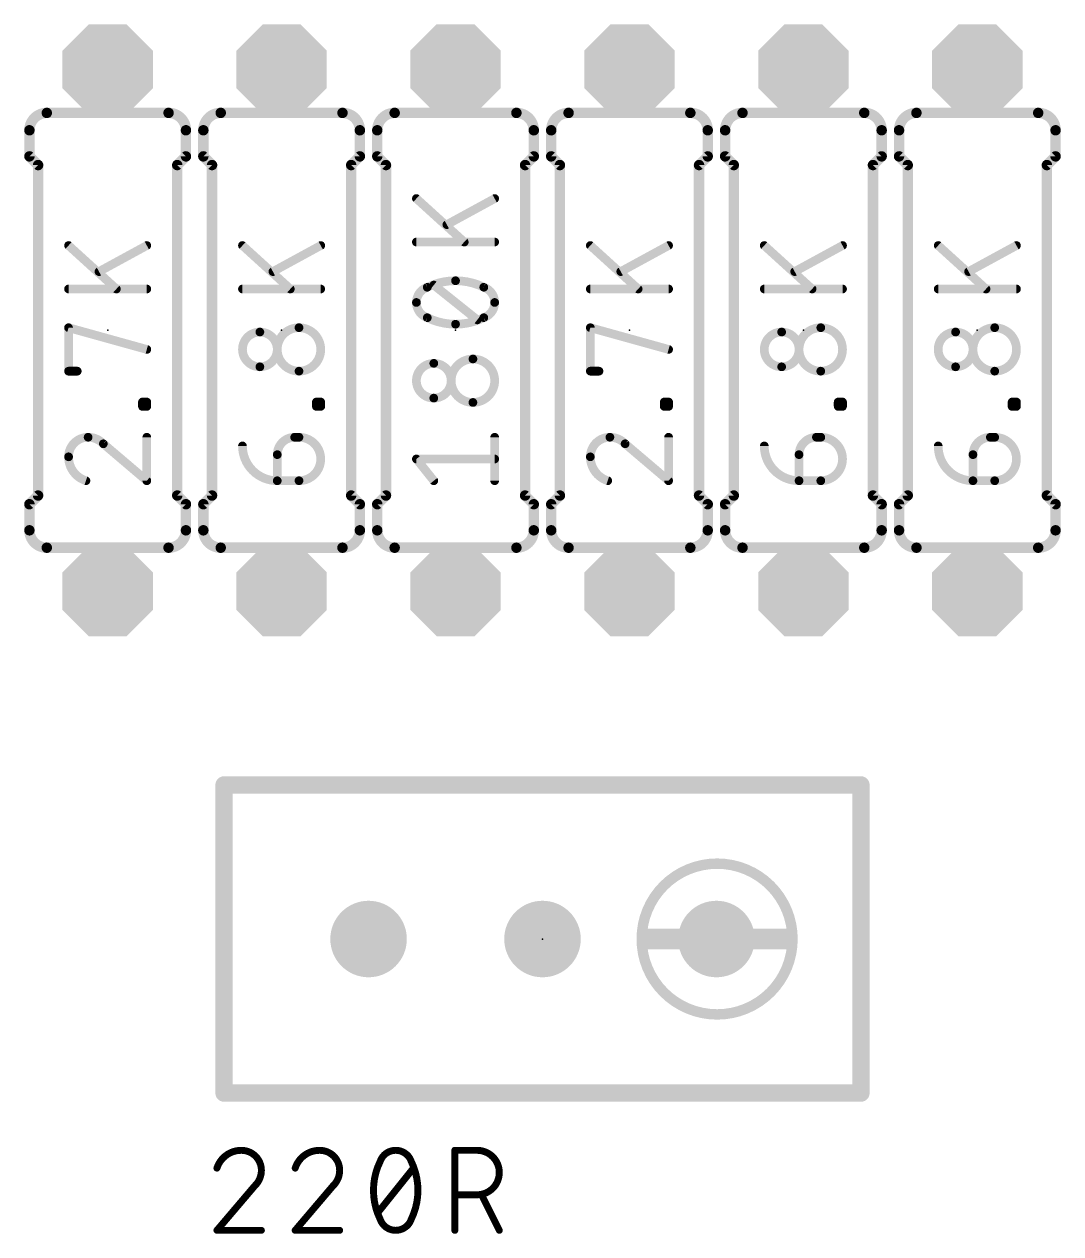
# Model space of a CAD drawing. Extents: x -0.1 to 59.2, y 0 to 90.2.
# Drawn here: x 19.74 to 34.87, y 50.3 to 67.97 of the extents above; entities that cross this region are included whole.
import ezdxf

# ---------------------------------------------------------------- set-up
doc = ezdxf.new("R2010")
doc.units = 0
for name, color, linetype in [('17', 110, 'CONTINUOUS'), ('21', 253, 'CONTINUOUS'), ('23', 53, 'CONTINUOUS'), ('27', 253, 'CONTINUOUS'), ('51', 253, 'CONTINUOUS')]:
    doc.layers.add(name, color=color, linetype=linetype)

# ---------------------------------------------------------------- blocks, each defined once
blk = doc.blocks.new('RECT')
blk.add_solid([(-0.5, -0.5), (0.5, -0.5), (-0.5, 0.5), (0.5, 0.5)])
blk = doc.blocks.new('ROUNDP')
at = {"const_width": 0.5}
blk.add_lwpolyline([(0, -0.25, 1), (0, 0.25, 1), (0, -0.25)], format="xyb", dxfattribs=at)
blk = doc.blocks.new('OCTAGONP')
at = {"const_width": 0.5}
blk.add_lwpolyline([(-0.25, -0.1036), (-0.25, 0.1036), (-0.1036, 0.25), (0.1036, 0.25), (0.25, 0.1036), (0.25, -0.1036), (0.1036, -0.25), (-0.1036, -0.25), (-0.25, -0.1036), (-0.25, 0.1036)], dxfattribs=at)

msp = doc.modelspace()

# ---------------------------------------------------------------- linework, layer by layer
at = {"layer": '21'}
for points, const_width in [([(20.066, 66.675, 0.4142), (19.812, 66.421)], 0.1524), ([(20.066, 66.6369, 1), (20.066, 66.7131)], 0.0762), ([(22.098, 66.421, 0.4142), (21.844, 66.675)], 0.1524), ([(21.844, 66.7131, 1), (21.844, 66.6369)], 0.0762), ([(22.606, 66.675, 0.4142), (22.352, 66.421)], 0.1524), ([(22.606, 66.6369, 1), (22.606, 66.7131)], 0.0762), ([(24.638, 66.421, 0.4142), (24.384, 66.675)], 0.1524), ([(24.384, 66.7131, 1), (24.384, 66.6369)], 0.0762), ([(25.146, 66.675, 0.4142), (24.892, 66.421)], 0.1524), ([(25.146, 66.6369, 1), (25.146, 66.7131)], 0.0762), ([(27.178, 66.421, 0.4142), (26.924, 66.675)], 0.1524), ([(26.924, 66.7131, 1), (26.924, 66.6369)], 0.0762), ([(27.686, 66.675, 0.4142), (27.432, 66.421)], 0.1524), ([(27.686, 66.6369, 1), (27.686, 66.7131)], 0.0762), ([(29.718, 66.421, 0.4142), (29.464, 66.675)], 0.1524), ([(29.464, 66.7131, 1), (29.464, 66.6369)], 0.0762), ([(30.226, 66.675, 0.4142), (29.972, 66.421)], 0.1524), ([(30.226, 66.6369, 1), (30.226, 66.7131)], 0.0762), ([(32.258, 66.421, 0.4142), (32.004, 66.675)], 0.1524), ([(32.004, 66.7131, 1), (32.004, 66.6369)], 0.0762), ([(32.766, 66.675, 0.4142), (32.512, 66.421)], 0.1524), ([(32.766, 66.6369, 1), (32.766, 66.7131)], 0.0762), ([(34.798, 66.421, 0.4142), (34.544, 66.675)], 0.1524), ([(34.544, 66.7131, 1), (34.544, 66.6369)], 0.0762), ([(19.8501, 66.421, 1), (19.7739, 66.421)], 0.0762), ([(19.7739, 66.421, 1), (19.8501, 66.421)], 0.0762), ([(22.1361, 66.421, 1), (22.0599, 66.421)], 0.0762), ([(22.0599, 66.421, 1), (22.1361, 66.421)], 0.0762), ([(22.3901, 66.421, 1), (22.3139, 66.421)], 0.0762), ([(22.3139, 66.421, 1), (22.3901, 66.421)], 0.0762), ([(24.6761, 66.421, 1), (24.5999, 66.421)], 0.0762), ([(24.5999, 66.421, 1), (24.6761, 66.421)], 0.0762), ([(24.9301, 66.421, 1), (24.8539, 66.421)], 0.0762), ([(24.8539, 66.421, 1), (24.9301, 66.421)], 0.0762), ([(27.2161, 66.421, 1), (27.1399, 66.421)], 0.0762), ([(27.1399, 66.421, 1), (27.2161, 66.421)], 0.0762), ([(27.4701, 66.421, 1), (27.3939, 66.421)], 0.0762), ([(27.3939, 66.421, 1), (27.4701, 66.421)], 0.0762), ([(29.7561, 66.421, 1), (29.6799, 66.421)], 0.0762), ([(29.6799, 66.421, 1), (29.7561, 66.421)], 0.0762), ([(30.0101, 66.421, 1), (29.9339, 66.421)], 0.0762), ([(29.9339, 66.421, 1), (30.0101, 66.421)], 0.0762), ([(32.2961, 66.421, 1), (32.2199, 66.421)], 0.0762), ([(32.2199, 66.421, 1), (32.2961, 66.421)], 0.0762), ([(32.5501, 66.421, 1), (32.4739, 66.421)], 0.0762), ([(32.4739, 66.421, 1), (32.5501, 66.421)], 0.0762), ([(34.8361, 66.421, 1), (34.7599, 66.421)], 0.0762), ([(34.7599, 66.421, 1), (34.8361, 66.421)], 0.0762), ([(19.7739, 66.04, 1), (19.8501, 66.04)], 0.0762), ([(19.8389, 66.0669, 1), (19.7851, 66.0131)], 0.0762), ([(22.0599, 66.04, 1), (22.1361, 66.04)], 0.0762), ([(22.1249, 66.0131, 1), (22.0711, 66.0669)], 0.0762), ([(22.3139, 66.04, 1), (22.3901, 66.04)], 0.0762), ([(22.3789, 66.0669, 1), (22.3251, 66.0131)], 0.0762), ([(24.5999, 66.04, 1), (24.6761, 66.04)], 0.0762), ([(24.6649, 66.0131, 1), (24.6111, 66.0669)], 0.0762), ([(24.8539, 66.04, 1), (24.9301, 66.04)], 0.0762), ([(24.9189, 66.0669, 1), (24.8651, 66.0131)], 0.0762), ([(27.1399, 66.04, 1), (27.2161, 66.04)], 0.0762), ([(27.2049, 66.0131, 1), (27.1511, 66.0669)], 0.0762), ([(27.3939, 66.04, 1), (27.4701, 66.04)], 0.0762), ([(27.4589, 66.0669, 1), (27.4051, 66.0131)], 0.0762), ([(29.6799, 66.04, 1), (29.7561, 66.04)], 0.0762), ([(29.7449, 66.0131, 1), (29.6911, 66.0669)], 0.0762), ([(29.9339, 66.04, 1), (30.0101, 66.04)], 0.0762), ([(29.9989, 66.0669, 1), (29.9451, 66.0131)], 0.0762), ([(32.2199, 66.04, 1), (32.2961, 66.04)], 0.0762), ([(32.2849, 66.0131, 1), (32.2311, 66.0669)], 0.0762), ([(32.4739, 66.04, 1), (32.5501, 66.04)], 0.0762), ([(32.5389, 66.0669, 1), (32.4851, 66.0131)], 0.0762), ([(34.7599, 66.04, 1), (34.8361, 66.04)], 0.0762), ([(34.8249, 66.0131, 1), (34.7711, 66.0669)], 0.0762), ([(19.9771, 65.913, 1), (19.9009, 65.913)], 0.0762), ([(19.9121, 65.8861, 1), (19.9659, 65.9399)], 0.0762), ([(22.0091, 65.913, 1), (21.9329, 65.913)], 0.0762), ([(21.9441, 65.9399, 1), (21.9979, 65.8861)], 0.0762), ([(22.5171, 65.913, 1), (22.4409, 65.913)], 0.0762), ([(22.4521, 65.8861, 1), (22.5059, 65.9399)], 0.0762), ([(24.5491, 65.913, 1), (24.4729, 65.913)], 0.0762), ([(24.4841, 65.9399, 1), (24.5379, 65.8861)], 0.0762), ([(25.0571, 65.913, 1), (24.9809, 65.913)], 0.0762), ([(24.9921, 65.8861, 1), (25.0459, 65.9399)], 0.0762), ([(27.0891, 65.913, 1), (27.0129, 65.913)], 0.0762), ([(27.0241, 65.9399, 1), (27.0779, 65.8861)], 0.0762), ([(27.5971, 65.913, 1), (27.5209, 65.913)], 0.0762), ([(27.5321, 65.8861, 1), (27.5859, 65.9399)], 0.0762), ([(29.6291, 65.913, 1), (29.5529, 65.913)], 0.0762), ([(29.5641, 65.9399, 1), (29.6179, 65.8861)], 0.0762), ([(30.1371, 65.913, 1), (30.0609, 65.913)], 0.0762), ([(30.0721, 65.8861, 1), (30.1259, 65.9399)], 0.0762), ([(32.1691, 65.913, 1), (32.0929, 65.913)], 0.0762), ([(32.1041, 65.9399, 1), (32.1579, 65.8861)], 0.0762), ([(32.6771, 65.913, 1), (32.6009, 65.913)], 0.0762), ([(32.6121, 65.8861, 1), (32.6659, 65.9399)], 0.0762), ([(34.7091, 65.913, 1), (34.6329, 65.913)], 0.0762), ([(34.6441, 65.9399, 1), (34.6979, 65.8861)], 0.0762), ([(19.9009, 61.087, 1), (19.9771, 61.087)], 0.0762), ([(19.9659, 61.0601, 1), (19.9121, 61.1139)], 0.0762), ([(21.9329, 61.087, 1), (22.0091, 61.087)], 0.0762), ([(21.9979, 61.1139, 1), (21.9441, 61.0601)], 0.0762), ([(22.4409, 61.087, 1), (22.5171, 61.087)], 0.0762), ([(22.5059, 61.0601, 1), (22.4521, 61.1139)], 0.0762), ([(24.4729, 61.087, 1), (24.5491, 61.087)], 0.0762), ([(24.5379, 61.1139, 1), (24.4841, 61.0601)], 0.0762), ([(24.9809, 61.087, 1), (25.0571, 61.087)], 0.0762), ([(25.0459, 61.0601, 1), (24.9921, 61.1139)], 0.0762), ([(27.0129, 61.087, 1), (27.0891, 61.087)], 0.0762), ([(27.0779, 61.1139, 1), (27.0241, 61.0601)], 0.0762), ([(27.5209, 61.087, 1), (27.5971, 61.087)], 0.0762), ([(27.5859, 61.0601, 1), (27.5321, 61.1139)], 0.0762), ([(29.5529, 61.087, 1), (29.6291, 61.087)], 0.0762), ([(29.6179, 61.1139, 1), (29.5641, 61.0601)], 0.0762), ([(30.0609, 61.087, 1), (30.1371, 61.087)], 0.0762), ([(30.1259, 61.0601, 1), (30.0721, 61.1139)], 0.0762), ([(32.0929, 61.087, 1), (32.1691, 61.087)], 0.0762), ([(32.1579, 61.1139, 1), (32.1041, 61.0601)], 0.0762), ([(32.6009, 61.087, 1), (32.6771, 61.087)], 0.0762), ([(32.6659, 61.0601, 1), (32.6121, 61.1139)], 0.0762), ([(34.6329, 61.087, 1), (34.7091, 61.087)], 0.0762), ([(34.6979, 61.1139, 1), (34.6441, 61.0601)], 0.0762), ([(19.8501, 60.96, 1), (19.7739, 60.96)], 0.0762), ([(19.7851, 60.9869, 1), (19.8389, 60.9331)], 0.0762), ([(22.1361, 60.96, 1), (22.0599, 60.96)], 0.0762), ([(22.0711, 60.9331, 1), (22.1249, 60.9869)], 0.0762), ([(22.3901, 60.96, 1), (22.3139, 60.96)], 0.0762), ([(22.3251, 60.9869, 1), (22.3789, 60.9331)], 0.0762), ([(24.6761, 60.96, 1), (24.5999, 60.96)], 0.0762), ([(24.6111, 60.9331, 1), (24.6649, 60.9869)], 0.0762), ([(24.9301, 60.96, 1), (24.8539, 60.96)], 0.0762), ([(24.8651, 60.9869, 1), (24.9189, 60.9331)], 0.0762), ([(27.2161, 60.96, 1), (27.1399, 60.96)], 0.0762), ([(27.1511, 60.9331, 1), (27.2049, 60.9869)], 0.0762), ([(27.4701, 60.96, 1), (27.3939, 60.96)], 0.0762), ([(27.4051, 60.9869, 1), (27.4589, 60.9331)], 0.0762), ([(29.7561, 60.96, 1), (29.6799, 60.96)], 0.0762), ([(29.6911, 60.9331, 1), (29.7449, 60.9869)], 0.0762), ([(30.0101, 60.96, 1), (29.9339, 60.96)], 0.0762), ([(29.9451, 60.9869, 1), (29.9989, 60.9331)], 0.0762), ([(32.2961, 60.96, 1), (32.2199, 60.96)], 0.0762), ([(32.2311, 60.9331, 1), (32.2849, 60.9869)], 0.0762), ([(32.5501, 60.96, 1), (32.4739, 60.96)], 0.0762), ([(32.4851, 60.9869, 1), (32.5389, 60.9331)], 0.0762), ([(34.8361, 60.96, 1), (34.7599, 60.96)], 0.0762), ([(34.7711, 60.9331, 1), (34.8249, 60.9869)], 0.0762), ([(19.812, 60.579, 0.4142), (20.066, 60.325)], 0.1524), ([(19.8501, 60.579, 1), (19.7739, 60.579)], 0.0762), ([(19.7739, 60.579, 1), (19.8501, 60.579)], 0.0762), ([(21.844, 60.325, 0.4142), (22.098, 60.579)], 0.1524), ([(22.1361, 60.579, 1), (22.0599, 60.579)], 0.0762), ([(22.0599, 60.579, 1), (22.1361, 60.579)], 0.0762), ([(22.352, 60.579, 0.4142), (22.606, 60.325)], 0.1524), ([(22.3901, 60.579, 1), (22.3139, 60.579)], 0.0762), ([(22.3139, 60.579, 1), (22.3901, 60.579)], 0.0762), ([(24.384, 60.325, 0.4142), (24.638, 60.579)], 0.1524), ([(24.6761, 60.579, 1), (24.5999, 60.579)], 0.0762), ([(24.5999, 60.579, 1), (24.6761, 60.579)], 0.0762), ([(24.892, 60.579, 0.4142), (25.146, 60.325)], 0.1524), ([(24.9301, 60.579, 1), (24.8539, 60.579)], 0.0762), ([(24.8539, 60.579, 1), (24.9301, 60.579)], 0.0762), ([(26.924, 60.325, 0.4142), (27.178, 60.579)], 0.1524), ([(27.2161, 60.579, 1), (27.1399, 60.579)], 0.0762), ([(27.1399, 60.579, 1), (27.2161, 60.579)], 0.0762), ([(27.432, 60.579, 0.4142), (27.686, 60.325)], 0.1524), ([(27.4701, 60.579, 1), (27.3939, 60.579)], 0.0762), ([(27.3939, 60.579, 1), (27.4701, 60.579)], 0.0762), ([(29.464, 60.325, 0.4142), (29.718, 60.579)], 0.1524), ([(29.7561, 60.579, 1), (29.6799, 60.579)], 0.0762), ([(29.6799, 60.579, 1), (29.7561, 60.579)], 0.0762), ([(29.972, 60.579, 0.4142), (30.226, 60.325)], 0.1524), ([(30.0101, 60.579, 1), (29.9339, 60.579)], 0.0762), ([(29.9339, 60.579, 1), (30.0101, 60.579)], 0.0762), ([(32.004, 60.325, 0.4142), (32.258, 60.579)], 0.1524), ([(32.2961, 60.579, 1), (32.2199, 60.579)], 0.0762), ([(32.2199, 60.579, 1), (32.2961, 60.579)], 0.0762), ([(32.512, 60.579, 0.4142), (32.766, 60.325)], 0.1524), ([(32.5501, 60.579, 1), (32.4739, 60.579)], 0.0762), ([(32.4739, 60.579, 1), (32.5501, 60.579)], 0.0762), ([(34.544, 60.325, 0.4142), (34.798, 60.579)], 0.1524), ([(34.8361, 60.579, 1), (34.7599, 60.579)], 0.0762), ([(34.7599, 60.579, 1), (34.8361, 60.579)], 0.0762), ([(20.066, 60.2869, 1), (20.066, 60.3631)], 0.0762), ([(21.844, 60.3631, 1), (21.844, 60.2869)], 0.0762), ([(22.606, 60.2869, 1), (22.606, 60.3631)], 0.0762), ([(24.384, 60.3631, 1), (24.384, 60.2869)], 0.0762), ([(25.146, 60.2869, 1), (25.146, 60.3631)], 0.0762), ([(26.924, 60.3631, 1), (26.924, 60.2869)], 0.0762), ([(27.686, 60.2869, 1), (27.686, 60.3631)], 0.0762), ([(29.464, 60.3631, 1), (29.464, 60.2869)], 0.0762), ([(30.226, 60.2869, 1), (30.226, 60.3631)], 0.0762), ([(32.004, 60.3631, 1), (32.004, 60.2869)], 0.0762), ([(32.766, 60.2869, 1), (32.766, 60.3631)], 0.0762), ([(34.544, 60.3631, 1), (34.544, 60.2869)], 0.0762), ([(22.7185, 56.86, 1), (22.5915, 56.86)], 0.127), ([(22.655, 56.9235, 1), (22.655, 56.7965)], 0.127), ([(32.0185, 56.86, 1), (31.8915, 56.86)], 0.127), ([(31.955, 56.7965, 1), (31.955, 56.9235)], 0.127), ([(29.855, 53.5089, 1), (29.855, 55.7111, 1), (29.855, 53.5089)], 0.1524), ([(22.655, 52.4235, 1), (22.655, 52.2965)], 0.127), ([(31.955, 52.2965, 1), (31.955, 52.4235)], 0.127), ([(22.5915, 52.36, 1), (22.7185, 52.36)], 0.127), ([(31.8915, 52.36, 1), (32.0185, 52.36)], 0.127)]:
    msp.add_lwpolyline(points, format="xyb", dxfattribs=dict(at, const_width=const_width))
for points, const_width in [([(19.812, 66.421), (19.812, 66.04)], 0.1524), ([(22.098, 66.421), (22.098, 66.04)], 0.1524), ([(22.352, 66.421), (22.352, 66.04)], 0.1524), ([(24.638, 66.421), (24.638, 66.04)], 0.1524), ([(24.892, 66.421), (24.892, 66.04)], 0.1524), ([(27.178, 66.421), (27.178, 66.04)], 0.1524), ([(27.432, 66.421), (27.432, 66.04)], 0.1524), ([(29.718, 66.421), (29.718, 66.04)], 0.1524), ([(29.972, 66.421), (29.972, 66.04)], 0.1524), ([(32.258, 66.421), (32.258, 66.04)], 0.1524), ([(32.512, 66.421), (32.512, 66.04)], 0.1524), ([(34.798, 66.421), (34.798, 66.04)], 0.1524), ([(19.939, 65.913), (19.812, 66.04)], 0.1524), ([(21.971, 65.913), (22.098, 66.04)], 0.1524), ([(22.479, 65.913), (22.352, 66.04)], 0.1524), ([(24.511, 65.913), (24.638, 66.04)], 0.1524), ([(25.019, 65.913), (24.892, 66.04)], 0.1524), ([(27.051, 65.913), (27.178, 66.04)], 0.1524), ([(27.559, 65.913), (27.432, 66.04)], 0.1524), ([(29.591, 65.913), (29.718, 66.04)], 0.1524), ([(30.099, 65.913), (29.972, 66.04)], 0.1524), ([(32.131, 65.913), (32.258, 66.04)], 0.1524), ([(32.639, 65.913), (32.512, 66.04)], 0.1524), ([(34.671, 65.913), (34.798, 66.04)], 0.1524), ([(19.939, 65.913), (19.939, 61.087)], 0.1524), ([(21.971, 65.913), (21.971, 61.087)], 0.1524), ([(22.479, 65.913), (22.479, 61.087)], 0.1524), ([(24.511, 65.913), (24.511, 61.087)], 0.1524), ([(25.019, 65.913), (25.019, 61.087)], 0.1524), ([(27.051, 65.913), (27.051, 61.087)], 0.1524), ([(27.559, 65.913), (27.559, 61.087)], 0.1524), ([(29.591, 65.913), (29.591, 61.087)], 0.1524), ([(30.099, 65.913), (30.099, 61.087)], 0.1524), ([(32.131, 65.913), (32.131, 61.087)], 0.1524), ([(32.639, 65.913), (32.639, 61.087)], 0.1524), ([(34.671, 65.913), (34.671, 61.087)], 0.1524), ([(19.939, 61.087), (19.812, 60.96)], 0.1524), ([(21.971, 61.087), (22.098, 60.96)], 0.1524), ([(22.479, 61.087), (22.352, 60.96)], 0.1524), ([(24.511, 61.087), (24.638, 60.96)], 0.1524), ([(25.019, 61.087), (24.892, 60.96)], 0.1524), ([(27.051, 61.087), (27.178, 60.96)], 0.1524), ([(27.559, 61.087), (27.432, 60.96)], 0.1524), ([(29.591, 61.087), (29.718, 60.96)], 0.1524), ([(30.099, 61.087), (29.972, 60.96)], 0.1524), ([(32.131, 61.087), (32.258, 60.96)], 0.1524), ([(32.639, 61.087), (32.512, 60.96)], 0.1524), ([(34.671, 61.087), (34.798, 60.96)], 0.1524), ([(19.812, 60.579), (19.812, 60.96)], 0.1524), ([(22.098, 60.579), (22.098, 60.96)], 0.1524), ([(22.352, 60.579), (22.352, 60.96)], 0.1524), ([(24.638, 60.579), (24.638, 60.96)], 0.1524), ([(24.892, 60.579), (24.892, 60.96)], 0.1524), ([(27.178, 60.579), (27.178, 60.96)], 0.1524), ([(27.432, 60.579), (27.432, 60.96)], 0.1524), ([(29.718, 60.579), (29.718, 60.96)], 0.1524), ([(29.972, 60.579), (29.972, 60.96)], 0.1524), ([(32.258, 60.579), (32.258, 60.96)], 0.1524), ([(32.512, 60.579), (32.512, 60.96)], 0.1524), ([(34.798, 60.579), (34.798, 60.96)], 0.1524), ([(22.655, 52.36), (22.655, 56.86)], 0.254), ([(22.655, 56.86), (31.955, 56.86)], 0.254), ([(31.955, 56.86), (31.955, 52.36)], 0.254), ([(31.955, 52.36), (22.655, 52.36)], 0.254)]:
    msp.add_lwpolyline(points, dxfattribs=dict(at, const_width=const_width))
at = {"layer": '23'}
for p in [(20.955, 63.5), (23.495, 63.5), (26.035, 63.5), (28.575, 63.5), (31.115, 63.5), (33.655, 63.5), (27.305, 54.61)]:
    msp.add_point(p, dxfattribs=at)
at = {"layer": '27'}
for points, const_width in [([(25.4635, 65.4241), (26.162, 64.7891)], 0.127), ([(26.6065, 65.4241), (25.908, 65.0431)], 0.127), ([(26.6065, 64.7891), (25.4635, 64.7891)], 0.127), ([(20.3835, 64.7383), (21.082, 64.1033)], 0.127), ([(21.5265, 64.7383), (20.828, 64.3573)], 0.127), ([(22.9235, 64.7383), (23.622, 64.1033)], 0.127), ([(24.0665, 64.7383), (23.368, 64.3573)], 0.127), ([(28.0035, 64.7383), (28.702, 64.1033)], 0.127), ([(29.1465, 64.7383), (28.448, 64.3573)], 0.127), ([(30.5435, 64.7383), (31.242, 64.1033)], 0.127), ([(31.6865, 64.7383), (30.988, 64.3573)], 0.127), ([(33.0835, 64.7383), (33.782, 64.1033)], 0.127), ([(34.2265, 64.7383), (33.528, 64.3573)], 0.127), ([(21.5265, 64.1033), (20.3835, 64.1033)], 0.127), ([(24.0665, 64.1033), (22.9235, 64.1033)], 0.127), ([(26.3525, 63.6524), (25.7175, 64.1604)], 0.127), ([(29.1465, 64.1033), (28.0035, 64.1033)], 0.127), ([(31.6865, 64.1033), (30.5435, 64.1033)], 0.127), ([(34.2265, 64.1033), (33.0835, 64.1033)], 0.127), ([(20.3835, 62.9031), (20.3835, 63.5381)], 0.127), ([(20.3835, 63.5381), (21.5265, 63.2206)], 0.127), ([(28.0035, 62.9031), (28.0035, 63.5381)], 0.127), ([(28.0035, 63.5381), (29.1465, 63.2206)], 0.127), ([(20.5105, 62.9031), (20.3835, 62.9031)], 0.127), ([(28.1305, 62.9031), (28.0035, 62.9031)], 0.127), ([(21.463, 62.3888), (21.463, 62.4523)], 0.127), ([(21.463, 62.4523), (21.5265, 62.4523)], 0.127), ([(21.5265, 62.3888), (21.463, 62.3888)], 0.127), ([(21.5265, 62.4523), (21.5265, 62.3888)], 0.127), ([(24.003, 62.3888), (24.003, 62.4523)], 0.127), ([(24.003, 62.4523), (24.0665, 62.4523)], 0.127), ([(24.0665, 62.3888), (24.003, 62.3888)], 0.127), ([(24.0665, 62.4523), (24.0665, 62.3888)], 0.127), ([(29.083, 62.3888), (29.083, 62.4523)], 0.127), ([(29.083, 62.4523), (29.1465, 62.4523)], 0.127), ([(29.1465, 62.3888), (29.083, 62.3888)], 0.127), ([(29.1465, 62.4523), (29.1465, 62.3888)], 0.127), ([(31.623, 62.3888), (31.623, 62.4523)], 0.127), ([(31.623, 62.4523), (31.6865, 62.4523)], 0.127), ([(31.6865, 62.3888), (31.623, 62.3888)], 0.127), ([(31.6865, 62.4523), (31.6865, 62.3888)], 0.127), ([(34.163, 62.3888), (34.163, 62.4523)], 0.127), ([(34.163, 62.4523), (34.2265, 62.4523)], 0.127), ([(34.2265, 62.3888), (34.163, 62.3888)], 0.127), ([(34.2265, 62.4523), (34.2265, 62.3888)], 0.127), ([(20.8915, 61.8427), (21.5265, 61.3029)], 0.127), ([(21.5265, 61.3029), (21.5265, 61.9379)], 0.127), ([(23.6855, 61.9379), (23.749, 61.9379)], 0.127), ([(26.6065, 61.3029), (26.6065, 61.9379)], 0.127), ([(28.5115, 61.8427), (29.1465, 61.3029)], 0.127), ([(29.1465, 61.3029), (29.1465, 61.9379)], 0.127), ([(31.3055, 61.9379), (31.369, 61.9379)], 0.127), ([(33.8455, 61.9379), (33.909, 61.9379)], 0.127), ([(23.4315, 61.3029), (23.4315, 61.6839)], 0.127), ([(25.7175, 61.3029), (25.4635, 61.6204)], 0.127), ([(25.4635, 61.6204), (26.6065, 61.6204)], 0.127), ([(31.0515, 61.3029), (31.0515, 61.6839)], 0.127), ([(33.5915, 61.3029), (33.5915, 61.6839)], 0.127), ([(23.749, 61.3029), (23.4315, 61.3029)], 0.127), ([(31.369, 61.3029), (31.0515, 61.3029)], 0.127), ([(33.909, 61.3029), (33.5915, 61.3029)], 0.127), ([(26.0251, 50.3558), (26.0251, 51.5242)], 0.1016), ([(26.0251, 51.5242), (26.3496, 51.5242)], 0.1016), ([(24.9015, 50.6154), (25.4208, 51.2646)], 0.1016), ([(23.1024, 51.0049), (22.5506, 50.3558)], 0.1016), ([(24.2454, 51.0049), (23.6936, 50.3558)], 0.1016), ([(26.3496, 50.8751), (26.0251, 50.8751)], 0.1016), ([(26.6742, 50.3558), (26.4146, 50.8751)], 0.1016), ([(22.5506, 50.3558), (23.1997, 50.3558)], 0.1016), ([(23.6936, 50.3558), (24.3427, 50.3558)], 0.1016)]:
    msp.add_lwpolyline(points, dxfattribs=dict(at, const_width=const_width))
for points, const_width in [([(25.4849, 65.4475, 1), (25.4421, 65.4006)], 0.0635), ([(26.6217, 65.3962, 1), (26.5913, 65.4519)], 0.0635), ([(25.8928, 65.0709, 1), (25.9232, 65.0152)], 0.0635), ([(25.4635, 64.8208, 1), (25.4635, 64.7573)], 0.0635), ([(26.1406, 64.7656, 1), (26.1834, 64.8125)], 0.0635), ([(26.6065, 64.7573, 1), (26.6065, 64.8208)], 0.0635), ([(20.4049, 64.7617, 1), (20.3621, 64.7148)], 0.0635), ([(21.5417, 64.7104, 1), (21.5113, 64.7661)], 0.0635), ([(22.9449, 64.7617, 1), (22.9021, 64.7148)], 0.0635), ([(24.0817, 64.7104, 1), (24.0513, 64.7661)], 0.0635), ([(28.0249, 64.7617, 1), (27.9821, 64.7148)], 0.0635), ([(29.1617, 64.7104, 1), (29.1313, 64.7661)], 0.0635), ([(30.5649, 64.7617, 1), (30.5221, 64.7148)], 0.0635), ([(31.7017, 64.7104, 1), (31.6713, 64.7661)], 0.0635), ([(33.1049, 64.7617, 1), (33.0621, 64.7148)], 0.0635), ([(34.2417, 64.7104, 1), (34.2113, 64.7661)], 0.0635), ([(20.8128, 64.3851, 1), (20.8432, 64.3294)], 0.0635), ([(23.3528, 64.3851, 1), (23.3832, 64.3294)], 0.0635), ([(28.4328, 64.3851, 1), (28.4632, 64.3294)], 0.0635), ([(30.9728, 64.3851, 1), (31.0032, 64.3294)], 0.0635), ([(33.5128, 64.3851, 1), (33.5432, 64.3294)], 0.0635), ([(20.3835, 64.135, 1), (20.3835, 64.0715)], 0.0635), ([(21.0606, 64.0798, 1), (21.1034, 64.1267)], 0.0635), ([(21.5265, 64.0715, 1), (21.5265, 64.135)], 0.0635), ([(22.9235, 64.135, 1), (22.9235, 64.0715)], 0.0635), ([(23.6006, 64.0798, 1), (23.6434, 64.1267)], 0.0635), ([(24.0665, 64.0715, 1), (24.0665, 64.135)], 0.0635), ([(25.6223, 64.1287, 0.3205), (25.4635, 63.9064)], 0.127), ([(25.6083, 64.1572, 1), (25.6362, 64.1001)], 0.0635), ([(26.035, 64.2239, 0.1139), (25.6223, 64.1287)], 0.127), ([(25.6325, 64.0986, 1), (25.612, 64.1587)], 0.0635), ([(25.7373, 64.1852, 1), (25.6977, 64.1356)], 0.0635), ([(26.035, 64.2557, 1), (26.035, 64.1921)], 0.0635), ([(26.4478, 64.1287, 0.1139), (26.035, 64.2239)], 0.127), ([(26.035, 64.1921, 1), (26.035, 64.2557)], 0.0635), ([(26.458, 64.1587, 1), (26.4375, 64.0986)], 0.0635), ([(26.6065, 63.9064, 0.3205), (26.4478, 64.1287)], 0.127), ([(26.4338, 64.1001, 1), (26.4617, 64.1572)], 0.0635), ([(28.0035, 64.135, 1), (28.0035, 64.0715)], 0.0635), ([(28.6806, 64.0798, 1), (28.7234, 64.1267)], 0.0635), ([(29.1465, 64.0715, 1), (29.1465, 64.135)], 0.0635), ([(30.5435, 64.135, 1), (30.5435, 64.0715)], 0.0635), ([(31.2206, 64.0798, 1), (31.2634, 64.1267)], 0.0635), ([(31.6865, 64.0715, 1), (31.6865, 64.135)], 0.0635), ([(33.0835, 64.135, 1), (33.0835, 64.0715)], 0.0635), ([(33.7606, 64.0798, 1), (33.8034, 64.1267)], 0.0635), ([(34.2265, 64.0715, 1), (34.2265, 64.135)], 0.0635), ([(25.4635, 63.9064, 0.3205), (25.6223, 63.6842)], 0.127), ([(25.4952, 63.9064, 1), (25.4318, 63.9064)], 0.0635), ([(26.4478, 63.6842, 0.3205), (26.6065, 63.9064)], 0.127), ([(26.6382, 63.9064, 1), (26.5748, 63.9064)], 0.0635), ([(25.4318, 63.9064, 1), (25.4952, 63.9064)], 0.0635), ([(26.5748, 63.9064, 1), (26.6382, 63.9064)], 0.0635), ([(20.392, 63.5687, 1), (20.375, 63.5075)], 0.0635), ([(20.4153, 63.5381, 1), (20.3518, 63.5381)], 0.0635), ([(23.749, 63.5381, 1), (23.749, 62.9031)], 0.127), ([(23.749, 62.9031, 1), (23.749, 63.5381)], 0.127), ([(23.749, 63.5699, 1), (23.749, 63.5063)], 0.0635), ([(23.749, 63.5063, 1), (23.749, 63.5699)], 0.0635), ([(25.6362, 63.7127, 1), (25.6083, 63.6556)], 0.0635), ([(25.6223, 63.6842, 0.1139), (26.035, 63.5889)], 0.127), ([(25.612, 63.6541, 1), (25.6325, 63.7142)], 0.0635), ([(26.035, 63.5889, 0.1139), (26.4478, 63.6842)], 0.127), ([(26.035, 63.6207, 1), (26.035, 63.5572)], 0.0635), ([(26.035, 63.5572, 1), (26.035, 63.6207)], 0.0635), ([(26.3327, 63.6276, 1), (26.3723, 63.6772)], 0.0635), ([(26.4375, 63.7142, 1), (26.458, 63.6541)], 0.0635), ([(26.4617, 63.6556, 1), (26.4338, 63.7127)], 0.0635), ([(28.012, 63.5687, 1), (27.995, 63.5075)], 0.0635), ([(28.0353, 63.5381, 1), (27.9718, 63.5381)], 0.0635), ([(31.369, 63.5381, 1), (31.369, 62.9031)], 0.127), ([(31.369, 62.9031, 1), (31.369, 63.5381)], 0.127), ([(31.369, 63.5699, 1), (31.369, 63.5063)], 0.0635), ([(31.369, 63.5063, 1), (31.369, 63.5699)], 0.0635), ([(33.909, 63.5381, 1), (33.909, 62.9031)], 0.127), ([(33.909, 63.5699, 1), (33.909, 63.5063)], 0.0635), ([(33.909, 62.9031, 1), (33.909, 63.5381)], 0.127), ([(33.909, 63.5063, 1), (33.909, 63.5699)], 0.0635), ([(23.1775, 63.4746, 1), (23.1775, 62.9666)], 0.127), ([(23.1775, 63.5064, 1), (23.1775, 63.4428)], 0.0635), ([(23.1775, 62.9666, 1), (23.1775, 63.4746)], 0.127), ([(23.1775, 63.4428, 1), (23.1775, 63.5064)], 0.0635), ([(30.7975, 63.4746, 1), (30.7975, 62.9666)], 0.127), ([(30.7975, 63.5064, 1), (30.7975, 63.4428)], 0.0635), ([(30.7975, 62.9666, 1), (30.7975, 63.4746)], 0.127), ([(30.7975, 63.4428, 1), (30.7975, 63.5064)], 0.0635), ([(33.3375, 63.4746, 1), (33.3375, 62.9666)], 0.127), ([(33.3375, 63.5064, 1), (33.3375, 63.4428)], 0.0635), ([(33.3375, 62.9666, 1), (33.3375, 63.4746)], 0.127), ([(33.3375, 63.4428, 1), (33.3375, 63.5064)], 0.0635), ([(21.518, 63.19, 1), (21.535, 63.2512)], 0.0635), ([(29.138, 63.19, 1), (29.155, 63.2512)], 0.0635), ([(25.7175, 63.0174, 1), (25.7175, 62.5094)], 0.127), ([(25.7175, 63.0492, 1), (25.7175, 62.9856)], 0.0635), ([(25.7175, 62.5094, 1), (25.7175, 63.0174)], 0.127), ([(25.7175, 62.9856, 1), (25.7175, 63.0492)], 0.0635), ([(26.289, 63.0809, 1), (26.289, 62.4459)], 0.127), ([(26.289, 62.4459, 1), (26.289, 63.0809)], 0.127), ([(26.289, 63.1127, 1), (26.289, 63.0491)], 0.0635), ([(26.289, 63.0491, 1), (26.289, 63.1127)], 0.0635), ([(20.3835, 62.9349, 1), (20.3835, 62.8713)], 0.0635), ([(20.3518, 62.9031, 1), (20.4153, 62.9031)], 0.0635), ([(20.5105, 62.8713, 1), (20.5105, 62.9349)], 0.0635), ([(23.1775, 62.9984, 1), (23.1775, 62.9348)], 0.0635), ([(23.1775, 62.9348, 1), (23.1775, 62.9984)], 0.0635), ([(23.749, 62.9349, 1), (23.749, 62.8713)], 0.0635), ([(23.749, 62.8713, 1), (23.749, 62.9349)], 0.0635), ([(28.0035, 62.9349, 1), (28.0035, 62.8713)], 0.0635), ([(27.9718, 62.9031, 1), (28.0353, 62.9031)], 0.0635), ([(28.1305, 62.8713, 1), (28.1305, 62.9349)], 0.0635), ([(30.7975, 62.9984, 1), (30.7975, 62.9348)], 0.0635), ([(30.7975, 62.9348, 1), (30.7975, 62.9984)], 0.0635), ([(31.369, 62.9349, 1), (31.369, 62.8713)], 0.0635), ([(31.369, 62.8713, 1), (31.369, 62.9349)], 0.0635), ([(33.3375, 62.9984, 1), (33.3375, 62.9348)], 0.0635), ([(33.3375, 62.9348, 1), (33.3375, 62.9984)], 0.0635), ([(33.909, 62.9349, 1), (33.909, 62.8713)], 0.0635), ([(33.909, 62.8713, 1), (33.909, 62.9349)], 0.0635), ([(25.7175, 62.5412, 1), (25.7175, 62.4777)], 0.0635), ([(25.7175, 62.4777, 1), (25.7175, 62.5412)], 0.0635), ([(21.463, 62.484, 1), (21.463, 62.4205)], 0.0635), ([(21.463, 62.4205, 1), (21.463, 62.357)], 0.0635), ([(21.4947, 62.4523, 1), (21.4313, 62.4523)], 0.0635), ([(21.4313, 62.3888, 1), (21.4947, 62.3888)], 0.0635), ([(21.5583, 62.4523, 1), (21.4948, 62.4523)], 0.0635), ([(21.4948, 62.3888, 1), (21.5583, 62.3888)], 0.0635), ([(21.5265, 62.4205, 1), (21.5265, 62.484)], 0.0635), ([(21.5265, 62.357, 1), (21.5265, 62.4205)], 0.0635), ([(24.003, 62.484, 1), (24.003, 62.4205)], 0.0635), ([(24.003, 62.4205, 1), (24.003, 62.357)], 0.0635), ([(24.0347, 62.4523, 1), (23.9713, 62.4523)], 0.0635), ([(23.9713, 62.3888, 1), (24.0347, 62.3888)], 0.0635), ([(24.0983, 62.4523, 1), (24.0348, 62.4523)], 0.0635), ([(24.0348, 62.3888, 1), (24.0983, 62.3888)], 0.0635), ([(24.0665, 62.4205, 1), (24.0665, 62.484)], 0.0635), ([(24.0665, 62.357, 1), (24.0665, 62.4205)], 0.0635), ([(26.289, 62.4777, 1), (26.289, 62.4141)], 0.0635), ([(26.289, 62.4141, 1), (26.289, 62.4777)], 0.0635), ([(29.083, 62.484, 1), (29.083, 62.4205)], 0.0635), ([(29.083, 62.4205, 1), (29.083, 62.357)], 0.0635), ([(29.1148, 62.4523, 1), (29.0513, 62.4523)], 0.0635), ([(29.0513, 62.3888, 1), (29.1148, 62.3888)], 0.0635), ([(29.1782, 62.4523, 1), (29.1148, 62.4523)], 0.0635), ([(29.1148, 62.3888, 1), (29.1782, 62.3888)], 0.0635), ([(29.1465, 62.4205, 1), (29.1465, 62.484)], 0.0635), ([(29.1465, 62.357, 1), (29.1465, 62.4205)], 0.0635), ([(31.6547, 62.4523, 1), (31.5913, 62.4523)], 0.0635), ([(31.623, 62.484, 1), (31.623, 62.4205)], 0.0635), ([(31.623, 62.4205, 1), (31.623, 62.357)], 0.0635), ([(31.5913, 62.3888, 1), (31.6547, 62.3888)], 0.0635), ([(31.7183, 62.4523, 1), (31.6548, 62.4523)], 0.0635), ([(31.6548, 62.3888, 1), (31.7183, 62.3888)], 0.0635), ([(31.6865, 62.4205, 1), (31.6865, 62.484)], 0.0635), ([(31.6865, 62.357, 1), (31.6865, 62.4205)], 0.0635), ([(34.1948, 62.4523, 1), (34.1313, 62.4523)], 0.0635), ([(34.163, 62.484, 1), (34.163, 62.4205)], 0.0635), ([(34.163, 62.4205, 1), (34.163, 62.357)], 0.0635), ([(34.1313, 62.3888, 1), (34.1948, 62.3888)], 0.0635), ([(34.2583, 62.4523, 1), (34.1947, 62.4523)], 0.0635), ([(34.1947, 62.3888, 1), (34.2583, 62.3888)], 0.0635), ([(34.2265, 62.4205, 1), (34.2265, 62.484)], 0.0635), ([(34.2265, 62.357, 1), (34.2265, 62.4205)], 0.0635), ([(20.6693, 61.9379, 0.4142), (20.3835, 61.6522)], 0.127), ([(20.8915, 61.8427, 0.2053), (20.6693, 61.9379)], 0.127), ([(20.6692, 61.9696, 1), (20.6693, 61.9062)], 0.0635), ([(20.6693, 61.9062, 1), (20.6693, 61.9697)], 0.0635), ([(20.9121, 61.8668, 1), (20.8709, 61.8185)], 0.0635), ([(20.8685, 61.8208, 1), (20.9145, 61.8645)], 0.0635), ([(21.5583, 61.9379, 1), (21.4948, 61.9379)], 0.0635), ([(22.9235, 61.8109, 0.4142), (23.4315, 61.3029)], 0.127), ([(22.9552, 61.8109, 1), (22.8918, 61.8109)], 0.0635), ([(23.6855, 61.9379, 0.4142), (23.4315, 61.6839)], 0.127), ([(23.6855, 61.9697, 1), (23.6855, 61.9062)], 0.0635), ([(23.6855, 61.9062, 1), (23.6855, 61.9697)], 0.0635), ([(23.749, 61.9697, 1), (23.749, 61.9062)], 0.0635), ([(23.749, 61.3029, 1), (23.749, 61.9379)], 0.127), ([(23.749, 61.9062, 1), (23.749, 61.9697)], 0.0635), ([(26.6382, 61.9379, 1), (26.5748, 61.9379)], 0.0635), ([(28.2893, 61.9379, 0.4142), (28.0035, 61.6522)], 0.127), ([(28.5115, 61.8427, 0.2053), (28.2893, 61.9379)], 0.127), ([(28.2892, 61.9696, 1), (28.2893, 61.9062)], 0.0635), ([(28.2893, 61.9062, 1), (28.2893, 61.9697)], 0.0635), ([(28.5321, 61.8668, 1), (28.4909, 61.8185)], 0.0635), ([(28.4885, 61.8208, 1), (28.5345, 61.8645)], 0.0635), ([(29.1782, 61.9379, 1), (29.1148, 61.9379)], 0.0635), ([(30.5435, 61.8109, 0.4142), (31.0515, 61.3029)], 0.127), ([(30.5753, 61.8109, 1), (30.5118, 61.8109)], 0.0635), ([(31.3055, 61.9379, 0.4142), (31.0515, 61.6839)], 0.127), ([(31.3055, 61.9697, 1), (31.3055, 61.9062)], 0.0635), ([(31.3055, 61.9062, 1), (31.3055, 61.9697)], 0.0635), ([(31.369, 61.9697, 1), (31.369, 61.9062)], 0.0635), ([(31.369, 61.3029, 1), (31.369, 61.9379)], 0.127), ([(31.369, 61.9062, 1), (31.369, 61.9697)], 0.0635), ([(33.1153, 61.8109, 1), (33.0517, 61.8109)], 0.0635), ([(33.0835, 61.8109, 0.4142), (33.5915, 61.3029)], 0.127), ([(33.8455, 61.9379, 0.4142), (33.5915, 61.6839)], 0.127), ([(33.8455, 61.9697, 1), (33.8455, 61.9062)], 0.0635), ([(33.8455, 61.9062, 1), (33.8455, 61.9697)], 0.0635), ([(33.909, 61.9697, 1), (33.909, 61.9062)], 0.0635), ([(33.909, 61.3029, 1), (33.909, 61.9379)], 0.127), ([(33.909, 61.9062, 1), (33.909, 61.9697)], 0.0635), ([(20.3835, 61.6522, 0.3252), (20.6375, 61.3029)], 0.127), ([(20.4153, 61.6521, 1), (20.3518, 61.6522)], 0.0635), ([(20.3518, 61.6522, 1), (20.4153, 61.6522)], 0.0635), ([(23.4632, 61.6839, 1), (23.3998, 61.6839)], 0.0635), ([(23.3998, 61.6839, 1), (23.4632, 61.6839)], 0.0635), ([(25.4635, 61.6522, 1), (25.4635, 61.5887)], 0.0635), ([(25.4883, 61.6402, 1), (25.4387, 61.6006)], 0.0635), ([(26.6065, 61.5887, 1), (26.6065, 61.6522)], 0.0635), ([(28.0035, 61.6522, 0.3252), (28.2575, 61.3029)], 0.127), ([(28.0353, 61.6521, 1), (27.9718, 61.6522)], 0.0635), ([(27.9718, 61.6522, 1), (28.0353, 61.6522)], 0.0635), ([(31.0832, 61.6839, 1), (31.0198, 61.6839)], 0.0635), ([(31.0198, 61.6839, 1), (31.0832, 61.6839)], 0.0635), ([(33.6233, 61.6839, 1), (33.5598, 61.6839)], 0.0635), ([(33.5598, 61.6839, 1), (33.6233, 61.6839)], 0.0635), ([(20.6277, 61.2727, 1), (20.6473, 61.3331)], 0.0635), ([(21.4948, 61.3029, 1), (21.5583, 61.3029)], 0.0635), ([(21.5059, 61.2787, 1), (21.5471, 61.3271)], 0.0635), ([(23.4315, 61.3347, 1), (23.4315, 61.2711)], 0.0635), ([(23.3998, 61.3029, 1), (23.4632, 61.3029)], 0.0635), ([(23.4315, 61.2711, 1), (23.4315, 61.3347)], 0.0635), ([(23.749, 61.3347, 1), (23.749, 61.2711)], 0.0635), ([(23.749, 61.2711, 1), (23.749, 61.3347)], 0.0635), ([(25.6927, 61.2831, 1), (25.7423, 61.3227)], 0.0635), ([(26.5748, 61.3029, 1), (26.6382, 61.3029)], 0.0635), ([(28.2477, 61.2727, 1), (28.2673, 61.3331)], 0.0635), ([(29.1148, 61.3029, 1), (29.1782, 61.3029)], 0.0635), ([(29.1259, 61.2787, 1), (29.1671, 61.3271)], 0.0635), ([(31.0515, 61.3347, 1), (31.0515, 61.2711)], 0.0635), ([(31.0198, 61.3029, 1), (31.0832, 61.3029)], 0.0635), ([(31.0515, 61.2711, 1), (31.0515, 61.3347)], 0.0635), ([(31.369, 61.3347, 1), (31.369, 61.2711)], 0.0635), ([(31.369, 61.2711, 1), (31.369, 61.3347)], 0.0635), ([(33.5915, 61.3347, 1), (33.5915, 61.2711)], 0.0635), ([(33.5598, 61.3029, 1), (33.6233, 61.3029)], 0.0635), ([(33.5915, 61.2711, 1), (33.5915, 61.3347)], 0.0635), ([(33.909, 61.3347, 1), (33.909, 61.2711)], 0.0635), ([(33.909, 61.2711, 1), (33.909, 61.3347)], 0.0635), ([(22.9076, 51.5242, 0.3252), (22.5506, 51.2646)], 0.1016), ([(23.1997, 51.2321, 0.4142), (22.9076, 51.5242)], 0.1016), ([(22.9076, 51.5496, 1), (22.9076, 51.4988)], 0.0508), ([(22.9076, 51.4988, 1), (22.9076, 51.5496)], 0.0508), ([(24.0506, 51.5242, 0.3252), (23.6936, 51.2646)], 0.1016), ([(24.3427, 51.2321, 0.4142), (24.0506, 51.5242)], 0.1016), ([(24.0506, 51.5496, 1), (24.0506, 51.4988)], 0.0508), ([(24.0506, 51.4988, 1), (24.0506, 51.5496)], 0.0508), ([(24.934, 51.3619, 0.1139), (24.8366, 50.94)], 0.1016), ([(25.1612, 51.5242, 0.3205), (24.934, 51.3619)], 0.1016), ([(24.9568, 51.3508, 1), (24.9112, 51.3731)], 0.0508), ([(25.3884, 51.3619, 0.3205), (25.1612, 51.5242)], 0.1016), ([(25.1612, 51.5496, 1), (25.1612, 51.4988)], 0.0508), ([(25.1612, 51.4988, 1), (25.1612, 51.5496)], 0.0508), ([(25.4112, 51.3731, 1), (25.3655, 51.3508)], 0.0508), ([(25.4857, 50.94, 0.1139), (25.3884, 51.3619)], 0.1016), ([(26.0505, 51.5242, 1), (25.9997, 51.5242)], 0.0508), ([(26.0251, 51.5496, 1), (26.0251, 51.4988)], 0.0508), ([(26.3496, 50.8751, 1), (26.3496, 51.5242)], 0.1016), ([(26.3496, 51.5496, 1), (26.3496, 51.4988)], 0.0508), ([(26.3496, 51.4988, 1), (26.3496, 51.5496)], 0.0508), ([(22.5265, 51.2724, 1), (22.5748, 51.2567)], 0.0508), ([(23.1024, 51.0049, 0.2053), (23.1997, 51.2321)], 0.1016), ([(23.2251, 51.2321, 1), (23.1743, 51.2321)], 0.0508), ([(23.1743, 51.2321, 1), (23.2251, 51.2321)], 0.0508), ([(23.6695, 51.2724, 1), (23.7178, 51.2567)], 0.0508), ([(24.2454, 51.0049, 0.2053), (24.3427, 51.2321)], 0.1016), ([(24.3681, 51.2321, 1), (24.3173, 51.2321)], 0.0508), ([(24.3173, 51.2321, 1), (24.3681, 51.2321)], 0.0508), ([(24.91, 51.3702, 1), (24.958, 51.3537)], 0.0508), ([(25.3643, 51.3537, 1), (25.4124, 51.3702)], 0.0508), ([(25.4407, 51.2487, 1), (25.401, 51.2804)], 0.0508), ([(23.1217, 50.9885, 1), (23.083, 51.0214)], 0.0508), ([(24.2647, 50.9885, 1), (24.226, 51.0214)], 0.0508), ([(23.0849, 51.0233, 1), (23.1199, 50.9865)], 0.0508), ([(24.2279, 51.0233, 1), (24.2629, 50.9865)], 0.0508), ([(24.8366, 50.94, 0.1139), (24.934, 50.5181)], 0.1016), ([(24.862, 50.94, 1), (24.8112, 50.94)], 0.0508), ([(24.8112, 50.94, 1), (24.862, 50.94)], 0.0508), ([(25.3884, 50.5181, 0.1139), (25.4857, 50.94)], 0.1016), ([(25.5111, 50.94, 1), (25.4603, 50.94)], 0.0508), ([(25.4603, 50.94, 1), (25.5111, 50.94)], 0.0508), ([(26.0251, 50.9005, 1), (26.0251, 50.8497)], 0.0508), ([(26.3496, 50.9005, 1), (26.3496, 50.8497)], 0.0508), ([(26.3496, 50.8497, 1), (26.3496, 50.9005)], 0.0508), ([(26.4373, 50.8864, 1), (26.3918, 50.8637)], 0.0508), ([(24.8817, 50.6313, 1), (24.9214, 50.5996)], 0.0508), ([(24.934, 50.5181, 0.3205), (25.1612, 50.3558)], 0.1016), ([(24.958, 50.5263, 1), (24.91, 50.5098)], 0.0508), ([(24.9112, 50.5069, 1), (24.9568, 50.5292)], 0.0508), ([(25.1612, 50.3558, 0.3205), (25.3884, 50.5181)], 0.1016), ([(25.3655, 50.5292, 1), (25.4112, 50.5069)], 0.0508), ([(25.4124, 50.5098, 1), (25.3643, 50.5263)], 0.0508), ([(22.5506, 50.3812, 1), (22.5506, 50.3304)], 0.0508), ([(22.5313, 50.3723, 1), (22.57, 50.3393)], 0.0508), ([(23.1997, 50.3304, 1), (23.1997, 50.3812)], 0.0508), ([(23.6936, 50.3812, 1), (23.6936, 50.3304)], 0.0508), ([(23.6743, 50.3723, 1), (23.713, 50.3393)], 0.0508), ([(24.3427, 50.3304, 1), (24.3427, 50.3812)], 0.0508), ([(25.1612, 50.3812, 1), (25.1612, 50.3304)], 0.0508), ([(25.1612, 50.3304, 1), (25.1612, 50.3812)], 0.0508), ([(25.9997, 50.3558, 1), (26.0505, 50.3558)], 0.0508), ([(26.6515, 50.3444, 1), (26.6969, 50.3672)], 0.0508)]:
    msp.add_lwpolyline(points, format="xyb", dxfattribs=dict(at, const_width=const_width))
at = {"layer": '51'}
for points, const_width in [([(20.955, 66.929), (20.955, 67.31)], 0.6096), ([(23.495, 66.929), (23.495, 67.31)], 0.6096), ([(26.035, 66.929), (26.035, 67.31)], 0.6096), ([(28.575, 66.929), (28.575, 67.31)], 0.6096), ([(31.115, 66.929), (31.115, 67.31)], 0.6096), ([(33.655, 66.929), (33.655, 67.31)], 0.6096), ([(21.844, 66.675), (20.066, 66.675)], 0.1524), ([(24.384, 66.675), (22.606, 66.675)], 0.1524), ([(26.924, 66.675), (25.146, 66.675)], 0.1524), ([(29.464, 66.675), (27.686, 66.675)], 0.1524), ([(32.004, 66.675), (30.226, 66.675)], 0.1524), ([(34.544, 66.675), (32.766, 66.675)], 0.1524), ([(21.844, 60.325), (20.066, 60.325)], 0.1524), ([(20.955, 59.69), (20.955, 60.071)], 0.6096), ([(24.384, 60.325), (22.606, 60.325)], 0.1524), ([(23.495, 59.69), (23.495, 60.071)], 0.6096), ([(26.924, 60.325), (25.146, 60.325)], 0.1524), ([(26.035, 59.69), (26.035, 60.071)], 0.6096), ([(29.464, 60.325), (27.686, 60.325)], 0.1524), ([(28.575, 59.69), (28.575, 60.071)], 0.6096), ([(32.004, 60.325), (30.226, 60.325)], 0.1524), ([(31.115, 59.69), (31.115, 60.071)], 0.6096), ([(34.544, 60.325), (32.766, 60.325)], 0.1524), ([(33.655, 59.69), (33.655, 60.071)], 0.6096)]:
    msp.add_lwpolyline(points, dxfattribs=dict(at, const_width=const_width))
for points, const_width in [([(21.1074, 67.31, 1), (20.8026, 67.31)], 0.3048), ([(23.6474, 67.31, 1), (23.3426, 67.31)], 0.3048), ([(26.1874, 67.31, 1), (25.8826, 67.31)], 0.3048), ([(28.7274, 67.31, 1), (28.4226, 67.31)], 0.3048), ([(31.2674, 67.31, 1), (30.9626, 67.31)], 0.3048), ([(33.8074, 67.31, 1), (33.5026, 67.31)], 0.3048), ([(20.8026, 66.929, 1), (21.1074, 66.929)], 0.3048), ([(23.3426, 66.929, 1), (23.6474, 66.929)], 0.3048), ([(25.8826, 66.929, 1), (26.1874, 66.929)], 0.3048), ([(28.4226, 66.929, 1), (28.7274, 66.929)], 0.3048), ([(30.9626, 66.929, 1), (31.2674, 66.929)], 0.3048), ([(33.5026, 66.929, 1), (33.8074, 66.929)], 0.3048), ([(20.066, 66.7131, 1), (20.066, 66.6369)], 0.0762), ([(21.844, 66.6369, 1), (21.844, 66.7131)], 0.0762), ([(22.606, 66.7131, 1), (22.606, 66.6369)], 0.0762), ([(24.384, 66.6369, 1), (24.384, 66.7131)], 0.0762), ([(25.146, 66.7131, 1), (25.146, 66.6369)], 0.0762), ([(26.924, 66.6369, 1), (26.924, 66.7131)], 0.0762), ([(27.686, 66.7131, 1), (27.686, 66.6369)], 0.0762), ([(29.464, 66.6369, 1), (29.464, 66.7131)], 0.0762), ([(30.226, 66.7131, 1), (30.226, 66.6369)], 0.0762), ([(32.004, 66.6369, 1), (32.004, 66.7131)], 0.0762), ([(32.766, 66.7131, 1), (32.766, 66.6369)], 0.0762), ([(34.544, 66.6369, 1), (34.544, 66.7131)], 0.0762), ([(20.066, 60.3631, 1), (20.066, 60.2869)], 0.0762), ([(21.1074, 60.071, 1), (20.8026, 60.071)], 0.3048), ([(21.844, 60.2869, 1), (21.844, 60.3631)], 0.0762), ([(22.606, 60.3631, 1), (22.606, 60.2869)], 0.0762), ([(23.6474, 60.071, 1), (23.3426, 60.071)], 0.3048), ([(24.384, 60.2869, 1), (24.384, 60.3631)], 0.0762), ([(25.146, 60.3631, 1), (25.146, 60.2869)], 0.0762), ([(26.1874, 60.071, 1), (25.8826, 60.071)], 0.3048), ([(26.924, 60.2869, 1), (26.924, 60.3631)], 0.0762), ([(27.686, 60.3631, 1), (27.686, 60.2869)], 0.0762), ([(28.7274, 60.071, 1), (28.4226, 60.071)], 0.3048), ([(29.464, 60.2869, 1), (29.464, 60.3631)], 0.0762), ([(30.226, 60.3631, 1), (30.226, 60.2869)], 0.0762), ([(31.2674, 60.071, 1), (30.9626, 60.071)], 0.3048), ([(32.004, 60.2869, 1), (32.004, 60.3631)], 0.0762), ([(32.766, 60.3631, 1), (32.766, 60.2869)], 0.0762), ([(33.8074, 60.071, 1), (33.5026, 60.071)], 0.3048), ([(34.544, 60.2869, 1), (34.544, 60.3631)], 0.0762), ([(20.8026, 59.69, 1), (21.1074, 59.69)], 0.3048), ([(23.3426, 59.69, 1), (23.6474, 59.69)], 0.3048), ([(25.8826, 59.69, 1), (26.1874, 59.69)], 0.3048), ([(28.4226, 59.69, 1), (28.7274, 59.69)], 0.3048), ([(30.9626, 59.69, 1), (31.2674, 59.69)], 0.3048), ([(33.5026, 59.69, 1), (33.8074, 59.69)], 0.3048)]:
    msp.add_lwpolyline(points, format="xyb", dxfattribs=dict(at, const_width=const_width))

# ---------------------------------------------------------------- block references
at = {"layer": '17', "rotation": 90}
for name, p, xscale, yscale in [('OCTAGONP', (20.955, 67.31), 1.3208, 1.3208), ('OCTAGONP', (20.955, 67.31), 1.3208, 1.3208), ('OCTAGONP', (23.495, 67.31), 1.3208, 1.3208), ('OCTAGONP', (23.495, 67.31), 1.3208, 1.3208), ('OCTAGONP', (26.035, 67.31), 1.3208, 1.3208), ('OCTAGONP', (26.035, 67.31), 1.3208, 1.3208), ('OCTAGONP', (28.575, 67.31), 1.3208, 1.3208), ('OCTAGONP', (28.575, 67.31), 1.3208, 1.3208), ('OCTAGONP', (31.115, 67.31), 1.3208, 1.3208), ('OCTAGONP', (31.115, 67.31), 1.3208, 1.3208), ('OCTAGONP', (33.655, 67.31), 1.3208, 1.3208), ('OCTAGONP', (33.655, 67.31), 1.3208, 1.3208), ('OCTAGONP', (20.955, 59.69), 1.3208, 1.3208), ('OCTAGONP', (20.955, 59.69), 1.3208, 1.3208), ('OCTAGONP', (23.495, 59.69), 1.3208, 1.3208), ('OCTAGONP', (23.495, 59.69), 1.3208, 1.3208), ('OCTAGONP', (26.035, 59.69), 1.3208, 1.3208), ('OCTAGONP', (26.035, 59.69), 1.3208, 1.3208), ('OCTAGONP', (28.575, 59.69), 1.3208, 1.3208), ('OCTAGONP', (28.575, 59.69), 1.3208, 1.3208), ('OCTAGONP', (31.115, 59.69), 1.3208, 1.3208), ('OCTAGONP', (31.115, 59.69), 1.3208, 1.3208), ('OCTAGONP', (33.655, 59.69), 1.3208, 1.3208), ('OCTAGONP', (33.655, 59.69), 1.3208, 1.3208), ('ROUNDP', (24.765, 54.61), 1.1176, 1.1176), ('ROUNDP', (24.765, 54.61), 1.1176, 1.1176), ('ROUNDP', (27.305, 54.61), 1.1176, 1.1176), ('ROUNDP', (27.305, 54.61), 1.1176, 1.1176), ('ROUNDP', (29.845, 54.61), 1.1176, 1.1176), ('ROUNDP', (29.845, 54.61), 1.1176, 1.1176)]:
    msp.add_blockref(name, p, dxfattribs=dict(at, xscale=xscale, yscale=yscale))
at = {"layer": '51', "rotation": 90}
for p, xscale, yscale in [((20.955, 66.802), 0.254, 0.6096), ((23.495, 66.802), 0.254, 0.6096), ((26.035, 66.802), 0.254, 0.6096), ((28.575, 66.802), 0.254, 0.6096), ((31.115, 66.802), 0.254, 0.6096), ((33.655, 66.802), 0.254, 0.6096), ((20.955, 60.198), 0.254, 0.6096), ((23.495, 60.198), 0.254, 0.6096), ((26.035, 60.198), 0.254, 0.6096), ((28.575, 60.198), 0.254, 0.6096), ((31.115, 60.198), 0.254, 0.6096), ((33.655, 60.198), 0.254, 0.6096), ((29.855, 54.61), 0.3, 2.1)]:
    msp.add_blockref('RECT', p, dxfattribs=dict(at, xscale=xscale, yscale=yscale))

doc.saveas('drawing.dxf')
